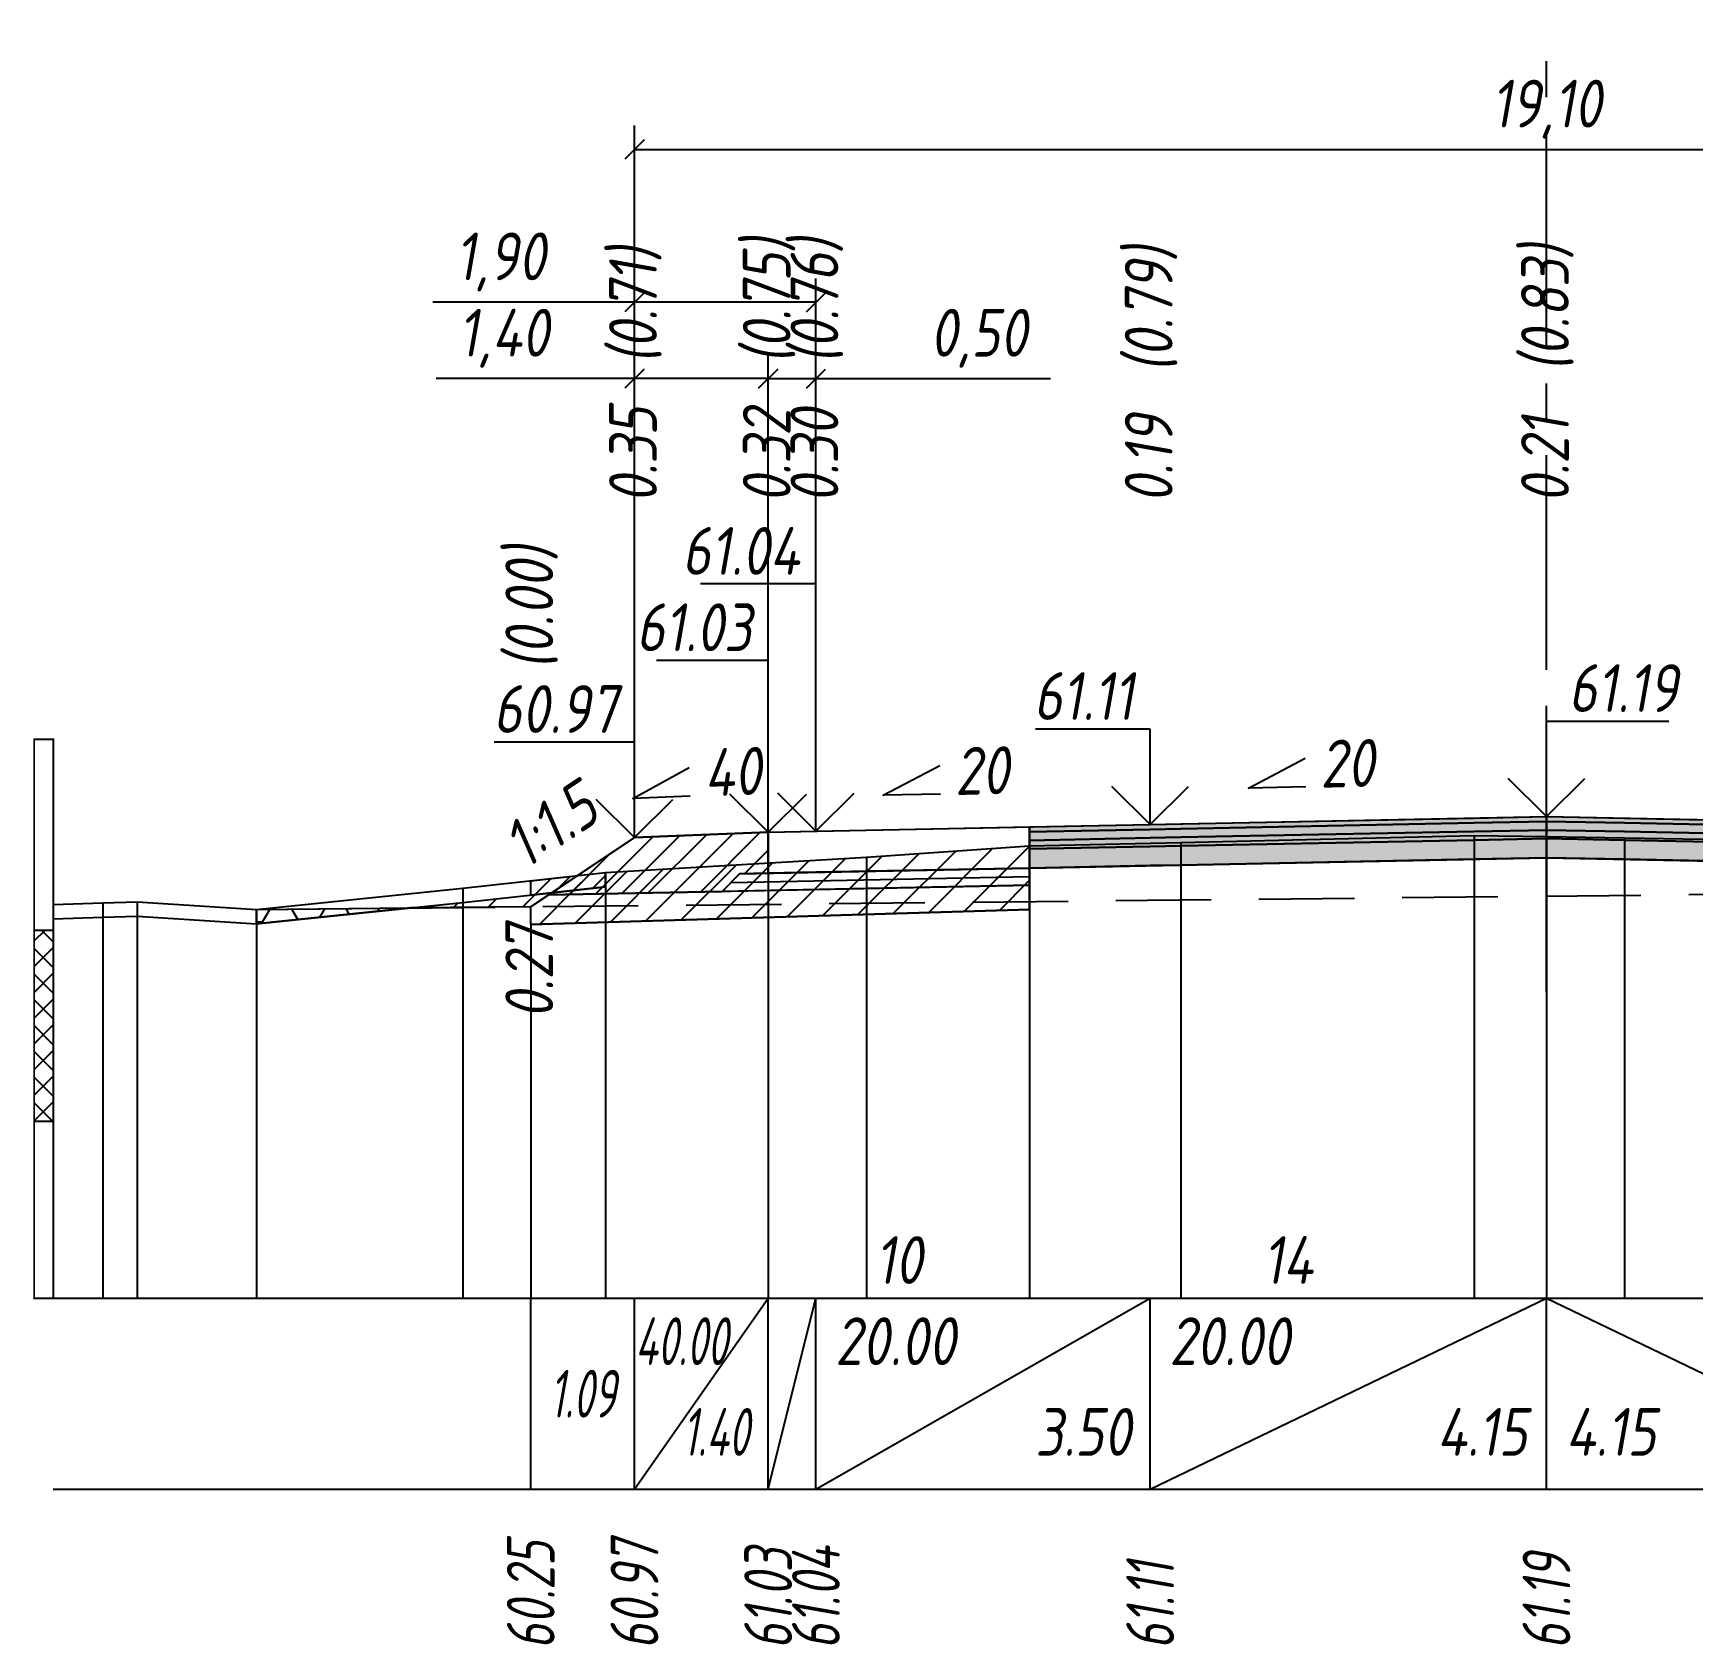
# Model space of a CAD drawing. Extents: x -717 to 1451, y -133302 to 233.
# Drawn here: x 78.9 to 165.8, y -59843.2 to -59758.8 of the extents above; entities that cross this region are included whole.
import ezdxf
from ezdxf.enums import TextEntityAlignment as Align

# ---------------------------------------------------------------- set-up
doc = ezdxf.new("R2010")
doc.units = 0
doc.linetypes.add('осевая2', pattern=[1.125, 0.75, -0.125, 0.125, -0.125])
doc.linetypes.add('штриховая', pattern=[0.75, 0.5, -0.25])
for name, color, linetype in [('Интерполированный поперечник', 2, 'Continuous'), ('Код_514', 1, 'Continuous'), ('Контур_0', 7, 'Continuous'), ('Контур_2521', 7, 'Continuous'), ('Контур_2564', 7, 'Continuous'), ('Контур_2660', 7, 'Continuous'), ('Контур_2665', 7, 'Continuous'), ('Контур_400', 7, 'Continuous'), ('Контур_508', 7, 'Continuous'), ('Контур_512', 7, 'Continuous'), ('Контур_513', 7, 'Continuous'), ('Контур_818', 7, 'Continuous'), ('Красный поперечник', 1, 'Continuous'), ('Линейка абсолютных высот', 7, 'Continuous'), ('Объём_2501', 7, 'Continuous'), ('Объём_2564', 7, 'Continuous'), ('Объём_2650', 7, 'Continuous'), ('Объём_2660', 7, 'Continuous'), ('Объём_2661', 7, 'Continuous'), ('Объём_2665', 7, 'Continuous'), ('Объём_2666', 7, 'Continuous'), ('Объём_2667', 7, 'Continuous'), ('Объём_2668', 7, 'Continuous'), ('Объём_2669', 7, 'Continuous'), ('Объём_2675', 7, 'Continuous'), ('Объём_2753', 7, 'Continuous'), ('Ось', 1, 'осевая2'), ('Откосы', 7, 'Continuous'), ('Отметки покрытия', 7, 'Continuous'), ('Рабочие отметки', 7, 'Continuous'), ('Рабочие отметки доп.', 7, 'Continuous'), ('Слои выравнивания', 7, 'Continuous'), ('Таблица', 7, 'Continuous'), ('Уклоны проезжей части', 7, 'Continuous'), ('Черный поперечник', 3, 'Continuous')]:
    doc.layers.add(name, color=color, linetype=linetype)
for name, color, linetype, true_color in [('Контур_2540', 2, 'Continuous', 0xffff00), ('Контур_2560', 2, 'Continuous', 0xffff00), ('Контур_2561', 7, 'Continuous', 0xff8040), ('Контур_2562', 3, 'Continuous', 0x00ff00), ('Контур_2563', 7, 'Continuous', 0xff8000), ('Контур_2570', 7, 'Continuous', 0x80ff00), ('Контур_2725', 7, 'Continuous', 0x323232), ('Контур_2736', 4, 'Continuous', 0x00ffff), ('Контур_2737', 4, 'Continuous', 0x00ffff), ('Контур_2738', 4, 'Continuous', 0x00ffff), ('Контур_2739', 4, 'Continuous', 0x00ffff), ('Контур_2741', 4, 'Continuous', 0x00ffff), ('Контур_2742', 4, 'Continuous', 0x00ffff), ('Контур_2743', 4, 'Continuous', 0x00ffff), ('Контур_2744', 7, 'Continuous', 0xa4ffff), ('Контур_2745', 7, 'Continuous', 0xa4ffff), ('Контур_2747', 4, 'Continuous', 0x00ffff), ('Контур_2748', 4, 'Continuous', 0x00ffff), ('Контур_2749', 4, 'Continuous', 0x00ffff), ('Контур_2750', 4, 'Continuous', 0x00ffff), ('Контур_2751', 4, 'Continuous', 0x00ffff), ('Контур_2752', 4, 'Continuous', 0x00ffff), ('Контур_2760', 7, 'Continuous', 0x323232), ('Контур_2761', 7, 'Continuous', 0x323232), ('Контур_2762', 7, 'Continuous', 0x323232), ('Контур_2763', 7, 'Continuous', 0x323232), ('Контур_402', 7, 'Continuous', 0xff6464), ('Контур_703', 4, 'Continuous', 0x00ffff), ('Контур_705', 4, 'Continuous', 0x00ffff), ('Контур_707', 4, 'Continuous', 0x00ffff), ('Контур_720', 131, 'Continuous', 0xaaffff), ('Объём_2500', 7, 'Continuous', 0xc0c0c0), ('Объём_2520', 7, 'Continuous', 0x80ffff), ('Объём_2540', 2, 'Continuous', 0xffff00), ('Объём_2560', 2, 'Continuous', 0xffff00), ('Объём_2561', 7, 'Continuous', 0xff8040), ('Объём_2562', 3, 'Continuous', 0x00ff00), ('Объём_2563', 7, 'Continuous', 0xff8000), ('Объём_2570', 7, 'Continuous', 0x80ff00), ('Объём_2600', 7, 'Continuous', 0x808000), ('Объём_2746', 2, 'Continuous', 0xffff00)]:
    doc.layers.add(name, color=color, linetype=linetype, true_color=true_color)
doc.styles.get("Standard").update_dxf_attribs({"font": 'txt', "height": 2.5})
doc.styles.add('М', font='romand.shx', dxfattribs={"width": 0.8, "oblique": 10, "height": 2.5})
doc.dimstyles.new('ISO-25', dxfattribs={"dimtxt": 2.5, "dimasz": 2.5, "dimexe": 1.25, "dimexo": 0.625, "dimtad": 1, "dimtxsty": 'Standard', "dimcen": 2.5, "dimadec": 0, "dimazin": 0, "dimtfac": 1, "dimtmove": 0, "dimatfit": 3, "dimfxl": 1, "dimarcsym": 0})

# ---------------------------------------------------------------- blocks, each defined once
blk = doc.blocks.new('_Oblique')
at = {"color": 0, "linetype": 'ByBlock', "lineweight": -2}
blk.add_line((-0.5, -0.5), (0.5, 0.5), dxfattribs=at)
blk = doc.blocks.new('*D1431')
at = {"color": 0, "lineweight": -2, "transparency": 16777216}
for p, q in [((110.433, -59800.313), (110.433, -59775.593)), ((117.433, -59800.033), (117.433, -59775.593)), ((110.433, -59776.843), (100.044, -59776.843)), ((117.433, -59776.843), (110.433, -59776.843))]:
    blk.add_line(p, q, dxfattribs=at)
at = {"layer": 'Defpoints', "color": 0, "transparency": 16777216}
for p in [(117.433, -59776.843), (110.433, -59800.938), (117.433, -59800.658)]:
    blk.add_point(p, dxfattribs=at)
at = {"color": 0, "lineweight": -2, "transparency": 16777216, "rotation": 180}
blk.add_blockref('_Oblique', (110.433, -59776.843), dxfattribs=at)
at = {"color": 0, "lineweight": -2, "transparency": 16777216}
blk.add_blockref('_Oblique', (117.433, -59776.843), dxfattribs=at)
at = {"color": 0, "transparency": 16777216, "insert": (103.584, -59774.73), "char_height": 2.5, "width": 8.75, "attachment_point": 5, "style": 'М'}
blk.add_mtext('1,40', dxfattribs=at)
blk = doc.blocks.new('*D1433')
at = {"color": 0, "lineweight": -2, "transparency": 16777216}
for p, q in [((117.433, -59800.033), (117.433, -59775.593)), ((119.933, -59799.983), (119.933, -59775.593)), ((117.433, -59776.843), (119.933, -59776.843)), ((119.933, -59776.843), (132.218, -59776.843))]:
    blk.add_line(p, q, dxfattribs=at)
at = {"layer": 'Defpoints', "color": 0, "transparency": 16777216}
for p in [(119.933, -59776.843), (117.433, -59800.658), (119.933, -59800.608)]:
    blk.add_point(p, dxfattribs=at)
at = {"color": 0, "lineweight": -2, "transparency": 16777216, "rotation": 180}
blk.add_blockref('_Oblique', (117.433, -59776.843), dxfattribs=at)
at = {"color": 0, "lineweight": -2, "transparency": 16777216}
blk.add_blockref('_Oblique', (119.933, -59776.843), dxfattribs=at)
at = {"color": 0, "transparency": 16777216, "insert": (128.456, -59774.73), "char_height": 2.5, "width": 9.16667, "attachment_point": 5, "style": 'М'}
blk.add_mtext('0,50', dxfattribs=at)
blk = doc.blocks.new('*D1436')
at = {"color": 0, "lineweight": -2, "transparency": 16777216}
for p, q in [((110.433, -59800.313), (110.433, -59771.593)), ((119.933, -59799.983), (119.933, -59771.593)), ((110.433, -59772.843), (99.879, -59772.843)), ((119.933, -59772.843), (110.433, -59772.843))]:
    blk.add_line(p, q, dxfattribs=at)
at = {"layer": 'Defpoints', "color": 0, "transparency": 16777216}
for p in [(119.933, -59772.843), (110.433, -59800.938), (119.933, -59800.608)]:
    blk.add_point(p, dxfattribs=at)
at = {"color": 0, "lineweight": -2, "transparency": 16777216, "rotation": 180}
blk.add_blockref('_Oblique', (110.433, -59772.843), dxfattribs=at)
at = {"color": 0, "lineweight": -2, "transparency": 16777216}
blk.add_blockref('_Oblique', (119.933, -59772.843), dxfattribs=at)
at = {"color": 0, "transparency": 16777216, "insert": (103.419, -59770.73), "char_height": 2.5, "width": 8.75, "attachment_point": 5, "style": 'М'}
blk.add_mtext('1,90', dxfattribs=at)
blk = doc.blocks.new('*D1437')
at = {"color": 0, "lineweight": -2, "transparency": 16777216}
for p, q in [((110.433, -59800.313), (110.433, -59763.593)), ((205.933, -59800.313), (205.933, -59763.593)), ((110.433, -59764.843), (205.933, -59764.843))]:
    blk.add_line(p, q, dxfattribs=at)
at = {"layer": 'Defpoints', "color": 0, "transparency": 16777216}
for p in [(205.933, -59764.843), (110.433, -59800.938), (205.933, -59800.938)]:
    blk.add_point(p, dxfattribs=at)
at = {"color": 0, "lineweight": -2, "transparency": 16777216, "rotation": 180}
blk.add_blockref('_Oblique', (110.433, -59764.843), dxfattribs=at)
at = {"color": 0, "lineweight": -2, "transparency": 16777216}
blk.add_blockref('_Oblique', (205.933, -59764.843), dxfattribs=at)
at = {"color": 0, "transparency": 16777216, "insert": (158.183, -59762.73), "char_height": 2.5, "width": 10.41667, "attachment_point": 5, "style": 'М'}
blk.add_mtext('19,10', dxfattribs=at)

msp = doc.modelspace()

# ---------------------------------------------------------------- hatches: boundary and pattern name
at = {"layer": 'Линейка абсолютных высот'}
h = msp.add_hatch(dxfattribs=at)
h.set_pattern_fill('ANSI37', scale=0.3, style=0)
h.set_pattern_definition([(45.0000013, (0, 0), (-0.67351924, 0.673519211), []), (135.0000003, (0, 0), (-0.673519222, -0.67351923), [])])
h.paths.add_polyline_path([(80, -59815.738), (80, -59805.738), (79, -59805.738), (79, -59815.738)])
at = {"layer": 'Объём_2563'}
h = msp.add_hatch(dxfattribs=at)
h.set_pattern_fill('ANSI31', color=256, scale=0.3)
h.paths.add_polyline_path([(110.433, -59800.876), (117.433, -59800.596), (117.433, -59802.746), (115.933, -59802.776), (115.015, -59803.694), (105.933, -59803.876)])
at = {"layer": 'Объём_2570'}
h = msp.add_hatch(dxfattribs=at)
h.set_pattern_fill('ANSI31', color=256, scale=0.2)
h.paths.add_polyline_path([(105, -59803.885), (105, -59803.135), (108.922, -59802.698), (108.922, -59803.448)])
at = {"layer": 'Объём_2600'}
h = msp.add_hatch(dxfattribs=at)
h.set_pattern_fill('ANSI31', color=6, scale=0.4)
h.paths.add_polyline_path([(105, -59805.426), (105, -59804.498), (98.709, -59804.564), (101.443, -59804.281), (108.922, -59803.448), (108.922, -59802.698), (122.586, -59801.896), (131.115, -59801.304), (131.115, -59804.643)])
h = msp.add_hatch(dxfattribs=at)
h.set_pattern_fill('HONEY', color=5, scale=0.3)
h.paths.add_polyline_path([(90.634, -59805.398), (90.634, -59804.648), (98.709, -59804.564)])
at = {"layer": 'Слои выравнивания'}
for color, points in [(2, [(131.115, -59800.322), (137.433, -59800.196), (139.037, -59800.164), (154.392, -59799.857), (158.183, -59799.781), (158.183, -59800.031), (154.392, -59800.107), (139.037, -59800.414), (137.433, -59800.446), (131.115, -59800.572)]), (3, [(131.115, -59800.572), (137.433, -59800.446), (139.037, -59800.414), (154.392, -59800.107), (158.183, -59800.031), (158.183, -59800.481), (154.392, -59800.557), (139.037, -59800.864), (137.433, -59800.896), (131.115, -59801.022)]), (2, [(158.183, -59799.781), (162.277, -59799.863), (176.588, -59800.149), (176.588, -59800.399), (162.277, -59800.113), (158.183, -59800.031)]), (3, [(158.183, -59800.031), (162.277, -59800.113), (176.588, -59800.399), (176.588, -59800.849), (162.277, -59800.563), (158.183, -59800.481)]), (4, [(131.115, -59801.022), (137.433, -59800.896), (139.037, -59800.864), (154.392, -59800.557), (158.183, -59800.481), (158.183, -59800.931), (154.392, -59801.007), (139.037, -59801.314), (137.433, -59801.346), (131.115, -59801.472)]), (5, [(131.115, -59801.472), (137.433, -59801.346), (139.037, -59801.314), (154.392, -59801.007), (158.183, -59800.931), (158.183, -59801.931), (154.392, -59802.007), (139.037, -59802.314), (137.433, -59802.346), (131.115, -59802.472)]), (4, [(158.183, -59800.481), (162.277, -59800.563), (176.588, -59800.849), (176.588, -59801.299), (162.277, -59801.013), (158.183, -59800.931)]), (5, [(158.183, -59800.931), (162.277, -59801.013), (176.588, -59801.299), (176.588, -59802.299), (162.277, -59802.013), (158.183, -59801.931)])]:
    msp.add_hatch(color=color, dxfattribs=at).paths.add_polyline_path(points)

# ---------------------------------------------------------------- linework, layer by layer
at = {"layer": 'Интерполированный поперечник', "linetype": 'штриховая', "ltscale": 10, "flags": 128}
msp.add_lwpolyline([(90.634, -59804.648), (214.483, -59803.353)], dxfattribs=at)
at = {"layer": 'Код_514'}
for p, q in [((105, -59835), (105, -59825)), ((110.433, -59835), (110.433, -59825)), ((110.433, -59835), (117.433, -59825)), ((117.433, -59835), (117.433, -59825)), ((117.433, -59835), (119.933, -59825)), ((119.933, -59835), (119.933, -59825)), ((119.933, -59835), (137.433, -59825)), ((137.433, -59835), (137.433, -59825)), ((137.433, -59835), (158.183, -59825)), ((158.183, -59835), (158.183, -59825)), ((158.183, -59825), (178.933, -59835))]:
    msp.add_line(p, q, dxfattribs=at)
at = {"layer": 'Контур_0', "flags": 128}
for points in [[(110.433, -59800.876), (105, -59804.498), (105, -59804.498), (105, -59804.498), (105, -59804.498), (105, -59804.498), (105, -59804.498), (105, -59804.498), (105, -59804.498), (105, -59804.498), (105, -59804.498), (105, -59804.498), (105, -59804.498), (105, -59804.498), (105, -59804.498), (105, -59804.498)], [(110.433, -59800.876), (105, -59804.498), (105, -59804.498), (105, -59804.498), (105, -59804.498), (105, -59804.498), (105, -59804.498), (105, -59804.498), (105, -59804.498), (105, -59804.498), (105, -59804.498), (105, -59804.498), (105, -59804.498), (105, -59804.498), (105, -59804.498), (105, -59804.498), (105, -59804.498), (105, -59804.498), (105, -59804.498), (105, -59804.498), (105, -59804.498), (105, -59804.498), (105, -59804.498), (105, -59804.498), (105, -59804.498), (105, -59804.498), (105, -59804.498), (105, -59804.498), (105, -59804.498), (105, -59804.498)], [(119.933, -59802.696), (117.433, -59802.746), (117.433, -59800.596), (131.115, -59800.322), (131.115, -59802.472), (119.933, -59802.696), (119.933, -59802.696)], [(105.933, -59803.876), (115.015, -59803.694), (115.933, -59802.776), (117.433, -59802.746)], [(115.933, -59802.776), (131.115, -59802.472), (131.115, -59803.372), (115.015, -59803.694), (115.933, -59802.776), (115.933, -59802.776)]]:
    msp.add_lwpolyline(points, dxfattribs=at)
at = {"layer": 'Контур_2521', "color": 250, "flags": 128}
msp.add_lwpolyline([(115.474, -59803.235), (131.115, -59802.922)], dxfattribs=at)
at = {"layer": 'Контур_2540', "flags": 128}
msp.add_lwpolyline([(105.933, -59803.876), (131.115, -59803.372), (131.115, -59804.643), (105, -59805.426), (105, -59804.498), (105.933, -59803.876), (105.933, -59803.876)], dxfattribs=at)
at = {"layer": 'Контур_2560', "flags": 128}
msp.add_lwpolyline([(110.433, -59800.876), (110.433, -59800.876), (110.433, -59800.876), (117.433, -59800.596)], dxfattribs=at)
at = {"layer": 'Контур_2561', "flags": 128}
msp.add_lwpolyline([(117.433, -59800.596), (117.433, -59800.596), (110.433, -59800.876), (110.433, -59800.876), (117.433, -59800.596)], dxfattribs=at)
at = {"layer": 'Контур_2562', "flags": 128}
msp.add_lwpolyline([(110.433, -59800.876), (110.433, -59800.876), (110.433, -59800.876), (110.433, -59800.876), (110.433, -59800.876)], dxfattribs=at)
at = {"layer": 'Контур_2563', "flags": 128}
msp.add_lwpolyline([(110.433, -59800.876), (117.433, -59800.596), (117.433, -59802.746), (115.933, -59802.776), (115.015, -59803.694), (105.933, -59803.876), (110.433, -59800.876), (110.433, -59800.876)], dxfattribs=at)
at = {"layer": 'Контур_2564', "flags": 128}
msp.add_lwpolyline([(110.433, -59800.876), (117.433, -59800.596)], dxfattribs=at)
at = {"layer": 'Контур_2570', "flags": 128}
msp.add_lwpolyline([(80, -59805.128), (82.594, -59805.042), (84.399, -59804.99), (90.634, -59805.398), (90.634, -59805.398), (101.443, -59804.281), (108.922, -59803.448), (108.922, -59802.698), (122.586, -59801.896), (131.115, -59801.304), (139.037, -59801.127), (154.392, -59800.765), (158.183, -59800.825), (162.277, -59800.889), (176.588, -59801.137), (194.535, -59801.605), (202.529, -59801.78), (202.529, -59802.53), (217.317, -59804.476), (228.499, -59805.75), (239.483, -59804.878)], dxfattribs=at)
at = {"layer": 'Контур_2660', "flags": 128}
msp.add_lwpolyline([(105, -59805.426), (131.115, -59804.643)], dxfattribs=at)
at = {"layer": 'Контур_2665', "flags": 128}
msp.add_lwpolyline([(110.433, -59800.876), (110.433, -59800.876)], dxfattribs=at)
at = {"layer": 'Контур_2725', "flags": 128}
msp.add_lwpolyline([(131.115, -59802.472), (137.433, -59802.346), (139.037, -59802.314), (154.392, -59802.007), (158.183, -59801.931), (162.277, -59802.013), (176.588, -59802.299)], dxfattribs=at)
at = {"layer": 'Контур_2736', "flags": 128}
msp.add_lwpolyline([(110.433, -59800.876), (105, -59804.498)], dxfattribs=at)
at = {"layer": 'Контур_2737', "flags": 128}
msp.add_lwpolyline([(105, -59804.498), (105, -59804.498)], dxfattribs=at)
at = {"layer": 'Контур_2738', "flags": 128}
msp.add_lwpolyline([(105, -59804.498), (105, -59804.498)], dxfattribs=at)
at = {"layer": 'Контур_2739', "flags": 128}
msp.add_lwpolyline([(105, -59804.498), (105, -59804.498)], dxfattribs=at)
at = {"layer": 'Контур_2741', "flags": 128}
msp.add_lwpolyline([(105, -59804.498), (105, -59804.498)], dxfattribs=at)
at = {"layer": 'Контур_2742', "flags": 128}
msp.add_lwpolyline([(105, -59804.498), (105, -59804.498)], dxfattribs=at)
at = {"layer": 'Контур_2743', "flags": 128}
msp.add_lwpolyline([(105, -59804.498), (105, -59804.498)], dxfattribs=at)
at = {"layer": 'Контур_2744', "flags": 128}
msp.add_lwpolyline([(105, -59804.498), (105, -59804.498)], dxfattribs=at)
msp.add_lwpolyline([(105, -59804.498), (105, -59804.498)], dxfattribs=at)
msp.add_lwpolyline([(105, -59804.498), (105, -59804.498)], dxfattribs=at)
msp.add_lwpolyline([(105, -59804.498), (105, -59804.498)], dxfattribs=at)
msp.add_lwpolyline([(105, -59804.498), (105, -59804.498)], dxfattribs=at)
msp.add_lwpolyline([(105, -59804.498), (105, -59804.498)], dxfattribs=at)
at = {"layer": 'Контур_2745', "flags": 128}
msp.add_lwpolyline([(105, -59804.498), (105, -59804.498)], dxfattribs=at)
msp.add_lwpolyline([(105, -59804.498), (105, -59804.498)], dxfattribs=at)
msp.add_lwpolyline([(105, -59804.498), (105, -59804.498)], dxfattribs=at)
msp.add_lwpolyline([(105, -59804.498), (105, -59804.498)], dxfattribs=at)
msp.add_lwpolyline([(105, -59804.498), (105, -59804.498)], dxfattribs=at)
msp.add_lwpolyline([(105, -59804.498), (105, -59804.498)], dxfattribs=at)
at = {"layer": 'Контур_2747', "flags": 128}
msp.add_lwpolyline([(105, -59804.498), (105, -59804.498)], dxfattribs=at)
at = {"layer": 'Контур_2748', "flags": 128}
msp.add_lwpolyline([(105, -59804.498), (105, -59804.498)], dxfattribs=at)
at = {"layer": 'Контур_2749', "flags": 128}
msp.add_lwpolyline([(105, -59804.498), (105, -59804.498)], dxfattribs=at)
at = {"layer": 'Контур_2750', "flags": 128}
msp.add_lwpolyline([(105, -59804.498), (105, -59804.498)], dxfattribs=at)
at = {"layer": 'Контур_2751', "flags": 128}
msp.add_lwpolyline([(105, -59804.498), (105, -59804.498)], dxfattribs=at)
at = {"layer": 'Контур_2752', "flags": 128}
msp.add_lwpolyline([(105, -59804.498), (105, -59804.498)], dxfattribs=at)
at = {"layer": 'Контур_2760', "flags": 128}
msp.add_lwpolyline([(131.115, -59800.322), (137.433, -59800.196), (139.037, -59800.164), (154.392, -59799.857), (158.183, -59799.781), (162.277, -59799.863), (176.588, -59800.149)], dxfattribs=at)
at = {"layer": 'Контур_2761', "flags": 128}
msp.add_lwpolyline([(131.115, -59800.572), (137.433, -59800.446), (139.037, -59800.414), (154.392, -59800.107), (158.183, -59800.031), (162.277, -59800.113), (176.588, -59800.399)], dxfattribs=at)
at = {"layer": 'Контур_2762', "flags": 128}
msp.add_lwpolyline([(131.115, -59801.022), (137.433, -59800.896), (139.037, -59800.864), (154.392, -59800.557), (158.183, -59800.481), (162.277, -59800.563), (176.588, -59800.849)], dxfattribs=at)
at = {"layer": 'Контур_2763', "flags": 128}
msp.add_lwpolyline([(131.115, -59801.472), (137.433, -59801.346), (139.037, -59801.314), (154.392, -59801.007), (158.183, -59800.931), (162.277, -59801.013), (176.588, -59801.299)], dxfattribs=at)
at = {"layer": 'Контур_400', "flags": 128}
for points in [[(117.433, -59800.596), (119.933, -59800.546), (119.933, -59800.546), (119.933, -59800.546), (119.933, -59800.546), (119.933, -59800.546), (119.933, -59800.546), (137.433, -59800.196), (158.183, -59799.781)], [(158.183, -59799.781), (178.933, -59800.196), (196.433, -59800.546), (196.433, -59800.546), (196.433, -59800.546), (196.433, -59800.546), (196.433, -59800.546), (196.433, -59800.546), (198.933, -59800.596)]]:
    msp.add_lwpolyline(points, dxfattribs=at)
at = {"layer": 'Контур_402', "flags": 128}
msp.add_lwpolyline([(105, -59805.426), (131.115, -59804.643), (131.115, -59802.472), (158.183, -59801.931), (176.588, -59802.299), (176.588, -59804.383), (212.825, -59805.47)], dxfattribs=at)
at = {"layer": 'Контур_508', "flags": 128}
msp.add_lwpolyline([(105, -59805.426), (131.115, -59804.643), (131.115, -59802.472), (158.183, -59801.931), (176.588, -59802.299), (176.588, -59804.383), (212.825, -59805.47), (212.825, -59804.298), (213.066, -59804.298), (214.483, -59803.353)], dxfattribs=at)
at = {"layer": 'Контур_512', "flags": 128}
msp.add_lwpolyline([(105, -59805.426), (131.115, -59804.643)], dxfattribs=at)
at = {"layer": 'Контур_513', "flags": 128}
msp.add_lwpolyline([(105, -59805.426), (131.115, -59804.643), (131.115, -59802.472), (158.183, -59801.931), (176.588, -59802.299), (176.588, -59804.383), (212.825, -59805.47), (212.825, -59804.298), (213.066, -59804.298), (214.483, -59803.353)], dxfattribs=at)
at = {"layer": 'Контур_703', "flags": 128}
for points in [[(110.433, -59800.876), (105, -59804.498)], [(105, -59804.498), (105, -59804.498)]]:
    msp.add_lwpolyline(points, dxfattribs=at)
at = {"layer": 'Контур_705', "flags": 128}
msp.add_lwpolyline([(105, -59804.498), (105, -59804.498)], dxfattribs=at)
at = {"layer": 'Контур_707', "flags": 128}
msp.add_lwpolyline([(105, -59804.498), (105, -59804.498)], dxfattribs=at)
at = {"layer": 'Контур_720', "flags": 128}
msp.add_lwpolyline([(105, -59804.498), (105, -59804.498)], dxfattribs=at)
at = {"layer": 'Контур_818', "flags": 128}
msp.add_lwpolyline([(105, -59803.885), (108.922, -59803.448), (108.922, -59802.698), (122.586, -59801.896), (131.115, -59801.304), (139.037, -59801.127), (154.392, -59800.765), (158.183, -59800.825), (162.277, -59800.889), (176.588, -59801.137), (194.535, -59801.605), (202.529, -59801.78), (202.529, -59802.53), (214.483, -59804.103)], dxfattribs=at)
at = {"layer": 'Красный поперечник'}
for p, q in [((119.933, -59800.546), (137.433, -59800.196)), ((137.433, -59800.196), (158.183, -59799.781)), ((158.183, -59799.781), (178.933, -59800.196)), ((105, -59804.498), (110.433, -59800.876)), ((110.433, -59800.876), (117.433, -59800.596)), ((117.433, -59800.596), (119.933, -59800.546)), ((131.115, -59804.643), (131.115, -59825)), ((105, -59805.426), (105, -59825))]:
    msp.add_line(p, q, dxfattribs=at)
at = {"layer": 'Линейка абсолютных высот', "color": 7, "const_width": 0.1, "flags": 128}
for points in [[(80, -59805.738), (80, -59795.738), (79, -59795.738), (79, -59805.738), (80, -59805.738)], [(80, -59815.738), (80, -59805.738), (79, -59805.738), (79, -59815.738), (80, -59815.738)], [(80, -59825), (80, -59815.738), (79, -59815.738), (79, -59825), (80, -59825)]]:
    msp.add_lwpolyline(points, dxfattribs=at)
at = {"layer": 'Объём_2500', "flags": 128}
msp.add_lwpolyline([(119.933, -59802.696), (117.433, -59802.746), (117.433, -59800.596), (131.115, -59800.322), (131.115, -59802.472), (119.933, -59802.696), (119.933, -59802.696)], dxfattribs=at)
at = {"layer": 'Объём_2501', "flags": 128}
for points in [[(117.433, -59800.596), (119.933, -59800.546), (119.933, -59800.546), (119.933, -59800.546), (119.933, -59800.546), (119.933, -59800.546), (119.933, -59800.546), (137.433, -59800.196), (158.183, -59799.781)], [(158.183, -59799.781), (178.933, -59800.196), (196.433, -59800.546), (196.433, -59800.546), (196.433, -59800.546), (196.433, -59800.546), (196.433, -59800.546), (196.433, -59800.546), (198.933, -59800.596)]]:
    msp.add_lwpolyline(points, dxfattribs=at)
at = {"layer": 'Объём_2520', "color": 250, "flags": 128}
msp.add_lwpolyline([(115.933, -59802.776), (131.115, -59802.472), (131.115, -59803.372), (115.015, -59803.694), (115.933, -59802.776), (115.933, -59802.776)], dxfattribs=at)
at = {"layer": 'Объём_2540', "flags": 128}
msp.add_lwpolyline([(105.933, -59803.876), (131.115, -59803.372), (131.115, -59804.643), (105, -59805.426), (105, -59804.498), (105.933, -59803.876), (105.933, -59803.876)], dxfattribs=at)
at = {"layer": 'Объём_2560', "flags": 128}
msp.add_lwpolyline([(110.433, -59800.876), (110.433, -59800.876), (110.433, -59800.876), (117.433, -59800.596)], dxfattribs=at)
at = {"layer": 'Объём_2561', "flags": 128}
msp.add_lwpolyline([(117.433, -59800.596), (117.433, -59800.596), (110.433, -59800.876), (110.433, -59800.876), (117.433, -59800.596)], dxfattribs=at)
at = {"layer": 'Объём_2562', "flags": 128}
msp.add_lwpolyline([(110.433, -59800.876), (110.433, -59800.876), (110.433, -59800.876), (110.433, -59800.876), (110.433, -59800.876)], dxfattribs=at)
at = {"layer": 'Объём_2563', "color": 250, "flags": 128}
msp.add_lwpolyline([(110.433, -59800.876), (117.433, -59800.596), (117.433, -59802.746), (115.933, -59802.776), (115.015, -59803.694), (105.933, -59803.876), (110.433, -59800.876), (110.433, -59800.876)], dxfattribs=at)
at = {"layer": 'Объём_2564', "flags": 128}
msp.add_lwpolyline([(110.433, -59800.876), (117.433, -59800.596)], dxfattribs=at)
at = {"layer": 'Объём_2570', "flags": 128}
msp.add_lwpolyline([(105, -59803.885), (105, -59803.135), (108.922, -59802.698), (108.922, -59803.448), (105, -59803.885), (105, -59803.885)], dxfattribs=at)
at = {"layer": 'Объём_2600', "color": 5, "flags": 128}
msp.add_lwpolyline([(90.634, -59805.398), (90.634, -59804.648), (98.709, -59804.564), (90.634, -59805.398), (90.634, -59805.398)], dxfattribs=at)
at = {"layer": 'Объём_2650', "color": 6, "flags": 128}
msp.add_lwpolyline([(105, -59805.426), (105, -59804.498), (98.709, -59804.564), (101.443, -59804.281), (108.922, -59803.448), (108.922, -59802.698), (122.586, -59801.896), (131.115, -59801.304), (131.115, -59804.643), (105, -59805.426), (105, -59805.426)], dxfattribs=at)
at = {"layer": 'Объём_2660', "flags": 128}
msp.add_lwpolyline([(105, -59805.426), (131.115, -59804.643)], dxfattribs=at)
at = {"layer": 'Объём_2661', "flags": 128}
msp.add_lwpolyline([(110.433, -59800.876), (105, -59804.498)], dxfattribs=at)
at = {"layer": 'Объём_2665', "flags": 128}
msp.add_lwpolyline([(110.433, -59800.876), (110.433, -59800.876)], dxfattribs=at)
at = {"layer": 'Объём_2666', "flags": 128}
msp.add_lwpolyline([(110.433, -59800.876), (105, -59804.498)], dxfattribs=at)
at = {"layer": 'Объём_2667', "flags": 128}
msp.add_lwpolyline([(105, -59804.498), (105, -59804.498)], dxfattribs=at)
msp.add_lwpolyline([(105, -59804.498), (105, -59804.498)], dxfattribs=at)
at = {"layer": 'Объём_2668', "flags": 128}
msp.add_lwpolyline([(105, -59804.498), (105, -59804.498)], dxfattribs=at)
msp.add_lwpolyline([(105, -59804.498), (105, -59804.498)], dxfattribs=at)
at = {"layer": 'Объём_2669', "flags": 128}
msp.add_lwpolyline([(105, -59804.498), (105, -59804.498)], dxfattribs=at)
msp.add_lwpolyline([(105, -59804.498), (105, -59804.498)], dxfattribs=at)
at = {"layer": 'Объём_2675', "flags": 128}
msp.add_lwpolyline([(105, -59804.498), (105, -59804.498)], dxfattribs=at)
msp.add_lwpolyline([(105, -59804.498), (105, -59804.498)], dxfattribs=at)
msp.add_lwpolyline([(105, -59804.498), (105, -59804.498)], dxfattribs=at)
msp.add_lwpolyline([(105, -59804.498), (105, -59804.498)], dxfattribs=at)
msp.add_lwpolyline([(105, -59804.498), (105, -59804.498)], dxfattribs=at)
msp.add_lwpolyline([(105, -59804.498), (105, -59804.498)], dxfattribs=at)
msp.add_lwpolyline([(105, -59804.498), (105, -59804.498)], dxfattribs=at)
msp.add_lwpolyline([(105, -59804.498), (105, -59804.498)], dxfattribs=at)
msp.add_lwpolyline([(105, -59804.498), (105, -59804.498)], dxfattribs=at)
msp.add_lwpolyline([(105, -59804.498), (105, -59804.498)], dxfattribs=at)
msp.add_lwpolyline([(105, -59804.498), (105, -59804.498)], dxfattribs=at)
msp.add_lwpolyline([(105, -59804.498), (105, -59804.498)], dxfattribs=at)
at = {"layer": 'Объём_2746', "flags": 128}
msp.add_lwpolyline([(108.922, -59803.448), (108.922, -59802.698), (122.586, -59801.896), (131.115, -59801.304), (131.115, -59804.643), (105, -59805.426), (105, -59804.498), (106.104, -59803.762), (108.922, -59803.448), (108.922, -59803.448)], dxfattribs=at)
at = {"layer": 'Объём_2753', "flags": 128}
msp.add_lwpolyline([(131.115, -59800.322), (131.115, -59800.322)], dxfattribs=at)
at = {"layer": 'Ось', "ltscale": 15}
msp.add_line((158.183, -59808.971), (158.183, -59758.752), dxfattribs=at)
at = {"layer": 'Откосы', "color": 1, "flags": 128}
for points in [[(145.582, -59798.221), (142.583, -59798.281), (145.552, -59796.722)], [(113.348, -59798.71), (110.35, -59798.83), (113.288, -59797.211)], [(126.457, -59798.604), (123.458, -59798.664), (126.427, -59797.104)]]:
    msp.add_lwpolyline(points, dxfattribs=at)
at = {"layer": 'Отметки покрытия', "color": 1}
for p, q in [((119.933, -59787.596), (113.883, -59787.596)), ((119.933, -59800.546), (119.933, -59787.596)), ((117.433, -59791.596), (111.583, -59791.596)), ((117.433, -59800.596), (117.433, -59791.596)), ((158.183, -59799.781), (158.183, -59794.781)), ((158.183, -59794.781), (164.583, -59794.781)), ((110.433, -59795.876), (103.083, -59795.876)), ((110.433, -59800.876), (110.433, -59795.876)), ((137.433, -59795.196), (131.433, -59795.196)), ((137.433, -59800.196), (137.433, -59795.196)), ((119.933, -59800.546), (117.933, -59798.546)), ((119.933, -59800.546), (121.933, -59798.546)), ((137.433, -59800.196), (135.433, -59798.196)), ((137.433, -59800.196), (139.433, -59798.196)), ((158.183, -59799.781), (156.183, -59797.781)), ((158.183, -59799.781), (160.183, -59797.781)), ((110.433, -59800.876), (108.433, -59798.876)), ((110.433, -59800.876), (112.433, -59798.876)), ((117.433, -59800.596), (115.433, -59798.596)), ((117.433, -59800.596), (119.433, -59798.596))]:
    msp.add_line(p, q, dxfattribs=at)
at = {"layer": 'Слои выравнивания'}
for p, q in [((158.183, -59799.781), (158.183, -59825)), ((117.433, -59800.596), (117.433, -59825)), ((131.115, -59800.322), (131.115, -59825))]:
    msp.add_line(p, q, dxfattribs=at)
at = {"layer": 'Слои выравнивания', "color": 2, "flags": 128}
for points in [[(131.115, -59800.322), (137.433, -59800.196), (139.037, -59800.164), (154.392, -59799.857), (158.183, -59799.781), (158.183, -59800.031), (154.392, -59800.107), (139.037, -59800.414), (137.433, -59800.446), (131.115, -59800.572)], [(158.183, -59799.781), (162.277, -59799.863), (176.588, -59800.149), (176.588, -59800.399), (162.277, -59800.113), (158.183, -59800.031)]]:
    msp.add_lwpolyline(points, close=True, dxfattribs=at)
at = {"layer": 'Слои выравнивания', "color": 3, "flags": 128}
for points in [[(131.115, -59800.572), (137.433, -59800.446), (139.037, -59800.414), (154.392, -59800.107), (158.183, -59800.031), (158.183, -59800.481), (154.392, -59800.557), (139.037, -59800.864), (137.433, -59800.896), (131.115, -59801.022)], [(158.183, -59800.031), (162.277, -59800.113), (176.588, -59800.399), (176.588, -59800.849), (162.277, -59800.563), (158.183, -59800.481)]]:
    msp.add_lwpolyline(points, close=True, dxfattribs=at)
at = {"layer": 'Слои выравнивания', "color": 4, "flags": 128}
for points in [[(131.115, -59801.022), (137.433, -59800.896), (139.037, -59800.864), (154.392, -59800.557), (158.183, -59800.481), (158.183, -59800.931), (154.392, -59801.007), (139.037, -59801.314), (137.433, -59801.346), (131.115, -59801.472)], [(158.183, -59800.481), (162.277, -59800.563), (176.588, -59800.849), (176.588, -59801.299), (162.277, -59801.013), (158.183, -59800.931)]]:
    msp.add_lwpolyline(points, close=True, dxfattribs=at)
at = {"layer": 'Слои выравнивания', "color": 5, "flags": 128}
for points in [[(131.115, -59801.472), (137.433, -59801.346), (139.037, -59801.314), (154.392, -59801.007), (158.183, -59800.931), (158.183, -59801.931), (154.392, -59802.007), (139.037, -59802.314), (137.433, -59802.346), (131.115, -59802.472)], [(158.183, -59800.931), (162.277, -59801.013), (176.588, -59801.299), (176.588, -59802.299), (162.277, -59802.013), (158.183, -59801.931)]]:
    msp.add_lwpolyline(points, close=True, dxfattribs=at)
at = {"layer": 'Таблица'}
for p, q in [((80, -59825), (239.483, -59825)), ((80, -59835), (239.483, -59835))]:
    msp.add_line(p, q, dxfattribs=at)
at = {"layer": 'Черный поперечник', "color": 7}
for p, q in [((139.037, -59801.127), (139.037, -59825)), ((154.392, -59800.765), (154.392, -59825)), ((158.183, -59800.825), (158.183, -59825)), ((162.277, -59800.889), (162.277, -59825)), ((122.586, -59801.896), (122.586, -59825)), ((131.115, -59801.304), (131.115, -59825)), ((108.922, -59802.698), (108.922, -59825)), ((101.443, -59803.531), (101.443, -59825)), ((80, -59804.378), (80, -59825)), ((82.594, -59804.292), (82.594, -59825)), ((84.399, -59804.24), (84.399, -59825)), ((90.634, -59804.648), (90.634, -59825))]:
    msp.add_line(p, q, dxfattribs=at)
at = {"layer": 'Черный поперечник', "flags": 128}
msp.add_lwpolyline([(80, -59804.378), (82.594, -59804.292), (84.399, -59804.24), (90.634, -59804.648), (101.443, -59803.531), (108.922, -59802.698), (122.586, -59801.896), (131.115, -59801.304), (139.037, -59801.127), (154.392, -59800.765), (158.183, -59800.825), (162.277, -59800.889), (176.588, -59801.137), (194.535, -59801.605), (202.529, -59801.78), (217.317, -59803.726), (228.499, -59805), (239.483, -59804.128)], dxfattribs=at)

# ---------------------------------------------------------------- texts
at = {"layer": 'Код_514', "style": 'М', "oblique": 10}
for s, width, p in [('40.00', 0.6, (110.464, -59826)), ('20.00', 0.8, (120.933, -59826)), ('20.00', 0.8, (138.433, -59826))]:
    msp.add_text(s, height=2.5, dxfattribs=dict(at, width=width)).set_placement(p, align=Align.TOP_LEFT)
at = {"layer": 'Код_514', "style": 'М', "oblique": 10, "width": 0.6}
msp.add_text('1.09', height=2.5, dxfattribs=at).set_placement((107.717, -59830), align=Align.MIDDLE_CENTER)
at = {"layer": 'Код_514', "style": 'М', "oblique": 10}
for s, width, p in [('1.40', 0.6, (116.433, -59834)), ('3.50', 0.8, (136.433, -59834)), ('4.15', 0.8, (157.183, -59834))]:
    msp.add_text(s, height=2.5, dxfattribs=dict(at, width=width)).set_placement(p, align=Align.BOTTOM_RIGHT)
at = {"layer": 'Код_514', "style": 'М', "oblique": 10, "width": 0.8}
msp.add_text('4.15', height=2.5, dxfattribs=at).set_placement((159.183, -59834), align=Align.BOTTOM_LEFT)
at = {"layer": 'Код_514', "style": 'М', "oblique": 10, "width": 0.7}
for s, p in [('60.25', (105, -59843.382)), ('60.97', (110.433, -59843.382)), ('61.03', (117.433, -59843.382)), ('61.04', (119.933, -59843.382)), ('61.19', (158.183, -59843.382)), ('61.11', (137.433, -59843.382))]:
    msp.add_text(s, height=2.5, rotation=90, dxfattribs=at).set_placement(p, align=Align.MIDDLE_LEFT)
at = {"layer": 'Отметки покрытия', "color": 1, "style": 'М', "oblique": 10, "width": 0.8}
for s, p in [('61.04', (119.074, -59787.864)), ('61.03', (116.574, -59791.864)), ('61.11', (136.574, -59795.464)), ('60.97', (109.574, -59796.144))]:
    msp.add_text(s, height=2.5, dxfattribs=at).set_placement(p, align=Align.BOTTOM_RIGHT)
msp.add_text('61.19', height=2.5, dxfattribs=at).set_placement((159.324, -59795.049), align=Align.BOTTOM_LEFT)
at = {"layer": 'Рабочие отметки', "color": 1, "style": 'М', "oblique": 10, "width": 0.8}
for s, p in [('0.35', (110.355, -59783.346)), ('0.32', (117.355, -59783.346)), ('0.30', (119.855, -59783.346)), ('0.19', (137.355, -59783.346)), ('0.21', (158.105, -59783.346))]:
    msp.add_text(s, height=2.5, rotation=90, dxfattribs=at).set_placement(p, align=Align.MIDDLE_LEFT)
msp.add_text('0.27', height=2.5, rotation=90, dxfattribs=at).set_placement((104.922, -59805.429), align=Align.MIDDLE_RIGHT)
at = {"layer": 'Рабочие отметки доп.', "color": 1, "style": 'М', "oblique": 10, "width": 0.8}
for s, p in [('(0.71)', (110.355, -59776.046)), ('(0.75)', (117.355, -59776.046)), ('(0.76)', (119.855, -59776.046)), ('(0.79)', (137.355, -59776.496)), ('(0.83)', (158.105, -59776.446)), ('(0.00)', (104.922, -59792.053))]:
    msp.add_text(s, height=2.5, rotation=90, dxfattribs=at).set_placement(p, align=Align.MIDDLE_LEFT)
at = {"layer": 'Слои выравнивания', "style": 'М', "oblique": 10, "width": 0.8}
for s, p in [('10', (124.274, -59825)), ('14', (144.649, -59825))]:
    msp.add_text(s, height=2.5, dxfattribs=at).set_placement(p, align=Align.BOTTOM_CENTER)
at = {"layer": 'Уклоны проезжей части', "color": 1, "style": 'М', "oblique": 10, "width": 0.8}
for s, rotation, p in [('20', 1.14576, (147.788, -59798.988)), ('40', 2.29061, (115.652, -59799.426)), ('20', 1.14576, (128.663, -59799.371)), ('1:1.5', 33.69007, (107.162, -59801.855))]:
    msp.add_text(s, height=2.5, rotation=rotation, dxfattribs=at).set_placement(p, align=Align.BOTTOM_CENTER)

# ---------------------------------------------------------------- dimensions: what is measured, and where the dimension line sits
at = {"color": 5}
dim = msp.add_linear_dim(base=(205.933, -59764.843), p1=(110.433, -59800.938), p2=(205.933, -59800.938), angle=180, dimstyle='ISO-25', override={"dimasz": 1, "dimlfac": 0.2, "dimzin": 0, "dimtxsty": 'М', "dimblk1": 'Oblique', "dimblk2": 'Oblique', "dimsah": 1}, dxfattribs=at)
dim.commit()
dim.dimension.update_dxf_attribs({"geometry": '*D1437', "text_midpoint": (158.183, -59762.73)})
for base, p1, p2, picture, middle in [((119.933, -59772.843), (110.433, -59800.938), (119.933, -59800.608), '*D1436', (103.419, -59772.843)), ((117.433, -59776.843), (110.433, -59800.938), (117.433, -59800.658), '*D1431', (103.584, -59776.843)), ((119.933, -59776.843), (117.433, -59800.658), (119.933, -59800.608), '*D1433', (128.456, -59776.843))]:
    dim = msp.add_linear_dim(base=base, p1=p1, p2=p2, angle=180, dimstyle='ISO-25', override={"dimasz": 1, "dimlfac": 0.2, "dimzin": 0, "dimtxsty": 'М', "dimblk1": 'Oblique', "dimblk2": 'Oblique', "dimsah": 1}, dxfattribs=at)
    dim.commit()
    dim.dimension.update_dxf_attribs({"geometry": picture, "text_midpoint": middle, "dimtype": 160})

doc.saveas('drawing.dxf')
